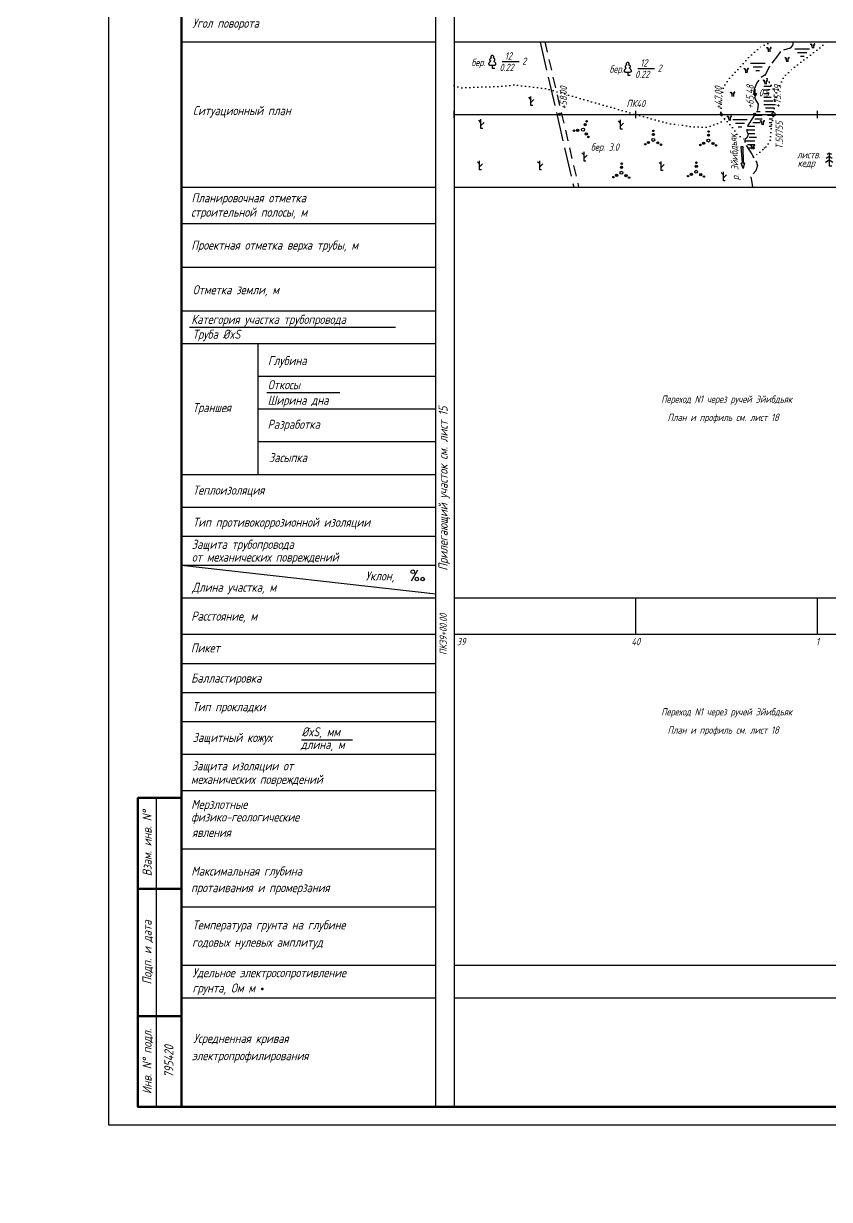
# Model space of a CAD drawing. Extents: x 0 to 1705, y -46 to 631.
# Drawn here: x 0 to 221.8, y 0 to 323.5 of the extents above; entities that cross this region are included whole.
import ezdxf
from ezdxf import colors
from ezdxf.entities.mleader import LeaderData, LeaderLine
from ezdxf.enums import TextEntityAlignment as Align
from ezdxf.math import Vec2, Vec3

# ---------------------------------------------------------------- set-up
doc = ezdxf.new("R2010")
doc.units = 0
for name, pattern in [('ИИDash_30_20', [5, 3, -2]), ('ИИDash_40_10', [5, 4, -1]), ('ИИDash_80_20', [10, 8, -2]), ('ИИDot', [1, 0, -1])]:
    doc.linetypes.add(name, pattern=pattern)
doc.layers.add('ИИ_ОФОРМЛЕНИЕ_025', color=7, linetype='Continuous', lineweight=25)
doc.layers.add('ИИ_ПРОФИЛЬ_025', color=7, linetype='Continuous', lineweight=25)
doc.layers.add('ТХ-Л', color=140, linetype='Continuous')
doc.styles.add('1', font='simplex.shx', dxfattribs={"width": 0.8, "height": 1.5})
doc.styles.add('VNIPISIMPLEXCUR', font='simplex.shx', dxfattribs={"width": 0.8, "oblique": 15})
doc.dimstyles.new('ИИ-1000-м-dm$2', dxfattribs={"dimtxt": 2.5, "dimasz": 2.5, "dimexe": 1.25, "dimexo": 0, "dimgap": 1, "dimtad": 2, "dimtoh": 1, "dimzin": 1, "dimdsep": 46, "dimtxsty": 'VNIPISIMPLEXCUR', "dimcen": 2.5, "dimaunit": 1, "dimazin": 0, "dimtfac": 1, "dimtmove": 1, "dimatfit": 2, "dimfxl": 1, "dimarcsym": 0})

# ---------------------------------------------------------------- blocks, each defined once
blk = doc.blocks.new('ИИ053952')
at = {"linetype": 'Continuous', "lineweight": 25}
h = blk.add_hatch(color=0, dxfattribs=at)
edge = h.paths.add_edge_path()
edge.add_arc((-1.31, 2.13), 0.2, 0, 360)
h = blk.add_hatch(color=0, dxfattribs=at)
edge = h.paths.add_edge_path()
edge.add_arc((-0.79, 1.28), 0.3, 0, 360)
h = blk.add_hatch(color=0, dxfattribs=at)
edge = h.paths.add_edge_path()
edge.add_arc((1.5, 0.04), 0.3, 0, 360)
h = blk.add_hatch(color=0, dxfattribs=at)
edge = h.paths.add_edge_path()
edge.add_arc((2.5, 0.07), 0.2, 0, 360)
h = blk.add_hatch(color=0, dxfattribs=at)
edge = h.paths.add_edge_path()
edge.add_arc((-1.19, -2.2), 0.2, 0, 360)
h = blk.add_hatch(color=0, dxfattribs=at)
edge = h.paths.add_edge_path()
edge.add_arc((-0.71, -1.32), 0.3, 0, 360)
at = {"color": 0, "linetype": 'Continuous', "lineweight": 25}
for centre, radius in [((-1.31, 2.13), 0.2), ((-0.79, 1.28), 0.3), ((0, 0), 0.4), ((1.5, 0.04), 0.3), ((2.5, 0.07), 0.2), ((-1.19, -2.2), 0.2), ((-0.71, -1.32), 0.3)]:
    blk.add_circle(centre, radius, dxfattribs=at)
blk = doc.blocks.new('ИИ05383')
at = {"color": 0, "linetype": 'Continuous', "lineweight": 25}
for points in [[(0, 1.66), (-0.59, 2.25)], [(0.5, 0), (0, 0), (0, 2.5)], [(0, 0.83), (0.83, 1.66)]]:
    blk.add_lwpolyline(points, dxfattribs=at)
blk = doc.blocks.new('ИИ14001')
at = {"color": 0}
blk.add_lwpolyline([(0, 0), (1.79, 3)], dxfattribs=at)
for centre in [(0.35, 2.48), (1.47, 0.48), (3.08, 0.48)]:
    blk.add_circle(centre, 0.5, dxfattribs=at)
blk = doc.blocks.new('ИИ04007')
at = {"color": 0, "linetype": 'Continuous', "lineweight": 25}
blk.add_lwpolyline([(-70, 0), (-70, -303), (0, -303), (0, 0), (-70, 0)], close=True, dxfattribs=at)
for points in [[(-70, -10), (0, -10)], [(-70, -50), (0, -50)], [(-70, -60), (0, -60)], [(-70, -72), (0, -72)], [(-70, -84), (0, -84)], [(-67.81, -88.55), (-11.16, -88.55)], [(-70, -93), (0, -93)], [(-70, -93), (-49, -93)], [(-49, -93), (-49, -102)], [(-49, -93), (-49, -129)], [(-49, -102), (0, -102)], [(-46.58, -106.46), (-26.46, -106.46)], [(-49, -111), (0, -111)], [(-49, -120), (0, -120)], [(-70, -129), (0, -129)], [(-70, -138), (0, -138)], [(-70, -146), (0, -146)], [(-70, -154), (0, -154)], [(-70, -154), (0, -161.88)], [(-70, -163), (0, -163)], [(-70, -173), (0, -173)], [(-70, -181), (0, -181)], [(-70, -189), (0, -189)], [(-70, -197), (0, -197)], [(-36.98, -202.05), (-22.99, -202.05)], [(-70, -206), (0, -206)], [(-70, -216), (0, -216)], [(-70, -232), (0, -232)], [(-70, -248), (0, -248)], [(-70, -264), (0, -264)], [(-70, -273), (0, -273)]]:
    blk.add_lwpolyline(points, dxfattribs=at)
at = {"color": 0, "linetype": 'Continuous', "lineweight": 25, "const_width": 0.365}
blk.add_lwpolyline([(-47.96, -270.54, 1), (-47.59, -270.54, 1)], format="xyb", close=True, dxfattribs=at)
at = {"color": 0, "linetype": 'Continuous', "lineweight": 25}
blk.add_blockref('ИИ14001', (-6.73, -158.27), dxfattribs=at)
at = {"color": 0, "linetype": 'Continuous', "lineweight": 25, "style": 'VNIPISIMPLEXCUR', "oblique": 15, "width": 0.8}
for s, p in [('Угол поворота', (-67.03, -6.16)), ('Ситуационный план', (-66.88, -30.21)), ('Планировочная отметка', (-67.27, -54.2)), ('строительной полосы, м', (-67.37, -58.14)), ('Проектная отметка верха трубы, м', (-67.32, -67.21)), ('Отметка земли, м', (-66.93, -79.48)), ('Категория участка трубопровода', (-67.32, -87.63)), ('Труба %%CxS', (-66.97, -91.71)), ('Глубина', (-46.25, -98.97)), ('Откосы', (-46.27, -105.61)), ('Траншея', (-66.96, -111.89)), ('Ширина дна', (-46.32, -109.87)), ('Разработка', (-46.34, -116.48)), ('Засыпка', (-45.96, -125.63)), ('Теплоизоляция', (-66.89, -134.58)), ('Тип противокоррозионной изоляции', (-66.9, -143.42)), ('Защита трубопровода', (-67.2, -149.5)), ('от механических повреждений', (-67.17, -153.01)), ('Уклон,', (-19.4, -158.19)), ('Длина участка, м', (-67.09, -161.31)), ('Расстояние, м', (-67.34, -169.25)), ('Пикет', (-67.44, -177.99)), ('Балластировка', (-67.38, -186.3)), ('Тип прокладки', (-67.03, -194.17)), ('Защитный кожух', (-66.96, -202.63)), ('%%CxS, мм', (-36.96, -201.07)), ('длина, м', (-37.2, -204.57)), ('Защита изоляции от', (-67.18, -210.43)), ('механических повреждений', (-67.42, -214.14)), ('Мерзлотные', (-67.34, -221.03)), ('физико-геологические', (-67.34, -224.5)), ('явления', (-67.07, -228.74)), ('Максимальная глубина', (-67.33, -239.37)), ('протаивания и промерзания', (-67.4, -243.93)), ('Температура грунта на глубине', (-67.01, -254.18)), ('годовых нулевых амплитуд', (-67.11, -258.96)), ('Удельное электросопротивление', (-67, -267.33)), ('грунта, Ом м', (-67, -271.53)), ('Усредненная кривая', (-66.76, -285.4)), ('электропрофилирования', (-67.16, -290.15))]:
    blk.add_text(s, height=2.5, dxfattribs=at).set_placement(p)
blk = doc.blocks.new('ИИ05468')
at = {"color": 0, "linetype": 'Continuous', "lineweight": 25}
for points in [[(-2, 1), (2, 1)], [(-1.25, 0), (1.25, 0)], [(-0.5, -1), (0.5, -1)]]:
    blk.add_lwpolyline(points, dxfattribs=at)
blk = doc.blocks.new('ИИ05403')
at = {"linetype": 'Continuous', "lineweight": 25}
for points in [[(-0.37, 1.1), (-0.43, 1.16), (-0.48, 1.18), (-0.52, 1.19), (-0.56, 1.17), (-0.58, 1.14), (-0.59, 1.09), (-0.57, 1.06), (-0.53, 1.04), (-0.48, 1.02), (-0.42, 1), (-0.36, 0.95), (-0.32, 0.9), (-0.28, 0.81), (-0.25, 0.71), (-0.23, 0.63), (-0.24, 0.69), (-0.25, 0.79), (-0.28, 0.88), (-0.3, 0.97), (-0.33, 1.04)], [(0.42, 1), (0.48, 1.02), (0.53, 1.04), (0.57, 1.06), (0.59, 1.09), (0.58, 1.14), (0.56, 1.17), (0.52, 1.19), (0.48, 1.18), (0.43, 1.16), (0.37, 1.1), (0.33, 1.04), (0.3, 0.97), (0.28, 0.88), (0.25, 0.79), (0.24, 0.69), (0.23, 0.63), (0.25, 0.71), (0.28, 0.81), (0.32, 0.9), (0.36, 0.95)]]:
    blk.add_hatch(color=0, dxfattribs=at).paths.add_polyline_path(points)
at = {"color": 0, "linetype": 'Continuous', "lineweight": 25}
for points in [[(-0.23, 0.63), (-0.25, 0.71), (-0.28, 0.81), (-0.32, 0.9), (-0.36, 0.95), (-0.42, 1), (-0.48, 1.02), (-0.53, 1.04), (-0.57, 1.06), (-0.59, 1.09), (-0.58, 1.14), (-0.56, 1.17), (-0.52, 1.19), (-0.48, 1.18), (-0.43, 1.16), (-0.37, 1.1), (-0.33, 1.04), (-0.3, 0.97), (-0.28, 0.88), (-0.25, 0.79), (-0.24, 0.69), (-0.23, 0.63), (-0.2, 0)], [(0.23, 0.63), (0.25, 0.71), (0.28, 0.81), (0.32, 0.9), (0.36, 0.95), (0.42, 1), (0.48, 1.02), (0.53, 1.04), (0.57, 1.06), (0.59, 1.09), (0.58, 1.14), (0.56, 1.17), (0.52, 1.19), (0.48, 1.18), (0.43, 1.16), (0.37, 1.1), (0.33, 1.04), (0.3, 0.97), (0.28, 0.88), (0.25, 0.79), (0.24, 0.69), (0.23, 0.63), (0.2, 0)]]:
    blk.add_lwpolyline(points, dxfattribs=at)
blk = doc.blocks.new('ИИ0523811')
at = {"linetype": 'Continuous', "lineweight": 25}
blk.add_hatch(color=0, dxfattribs=at).paths.add_polyline_path([(6, -0.25), (1.5, -0.0625), (1.5, -0.5), (0, 0), (1.5, 0.5), (1.5, 0.0625), (6, 0.25)])
at = {"color": 0, "linetype": 'Continuous', "lineweight": 25}
blk.add_lwpolyline([(6, -0.25), (1.5, -0.0625), (1.5, -0.5), (0, 0), (1.5, 0.5), (1.5, 0.0625), (6, 0.25)], close=True, dxfattribs=at)
blk = doc.blocks.new('ИИ05466')
at = {"linetype": 'Continuous', "lineweight": 25}
blk.add_hatch(color=0, dxfattribs=at).paths.add_polyline_path([(0, 0), (-0.4, 0.8), (0.4, 0.8)])
at = {"color": 0, "linetype": 'Continuous', "lineweight": 25}
for points in [[(0, 0), (-0.4, 0.8), (0.4, 0.8), (0, 0)], [(0, 0), (0, 2)]]:
    blk.add_lwpolyline(points, dxfattribs=at)
at = {"color": 0, "linetype": 'Continuous', "style": 'VNIPISIMPLEXCUR', "oblique": 15, "width": 0.8}
blk.add_attdef('DEPTH', (1, 0), '', height=2, dxfattribs=at)
blk = doc.blocks.new('ИИ053671А')
at = {"color": 0, "linetype": 'Continuous'}
blk.add_lwpolyline([(0, 0.88), (0.13, 0.88), (0.34, 0.88), (0.48, 0.88), (0.61, 0.89), (0.73, 0.91), (0.82, 0.94), (0.91, 1), (0.96, 1.07), (0.98, 1.15), (0.99, 1.23), (0.99, 1.29), (0.96, 1.38), (0.93, 1.45), (0.88, 1.52), (0.8, 1.61), (0.72, 1.69), (0.65, 1.77), (0.57, 1.84), (0.54, 1.89), (0.51, 1.93), (0.5, 1.97), (0.5, 1.99), (0.52, 2.02), (0.55, 2.05), (0.61, 2.12), (0.68, 2.2), (0.73, 2.29), (0.75, 2.37), (0.74, 2.44), (0.71, 2.52), (0.67, 2.58), (0.63, 2.62), (0.6, 2.65), (0.55, 2.68), (0.5, 2.71), (0.41, 2.76), (0.36, 2.79), (0.34, 2.81), (0.32, 2.83), (0.32, 2.85), (0.32, 2.87), (0.34, 2.89), (0.35, 2.93), (0.37, 2.97), (0.4, 3.03), (0.41, 3.1), (0.41, 3.19), (0.4, 3.25), (0.36, 3.32), (0.32, 3.38), (0.28, 3.41), (0.25, 3.44), (0.18, 3.48), (0.13, 3.49), (0.07, 3.5), (0, 3.5), (-0.07, 3.5), (-0.13, 3.49), (-0.18, 3.48), (-0.25, 3.44), (-0.28, 3.41), (-0.32, 3.38), (-0.36, 3.32), (-0.4, 3.25), (-0.41, 3.19), (-0.41, 3.1), (-0.4, 3.03), (-0.37, 2.97), (-0.35, 2.93), (-0.34, 2.89), (-0.32, 2.87), (-0.32, 2.85), (-0.32, 2.83), (-0.34, 2.81), (-0.36, 2.79), (-0.41, 2.76), (-0.5, 2.71), (-0.55, 2.68), (-0.6, 2.65), (-0.63, 2.62), (-0.67, 2.58), (-0.71, 2.52), (-0.74, 2.44), (-0.75, 2.37), (-0.73, 2.29), (-0.68, 2.2), (-0.61, 2.12), (-0.55, 2.05), (-0.52, 2.02), (-0.5, 1.99), (-0.5, 1.97), (-0.51, 1.93), (-0.54, 1.89), (-0.57, 1.84), (-0.65, 1.77), (-0.72, 1.69), (-0.8, 1.61), (-0.88, 1.52), (-0.93, 1.45), (-0.96, 1.38), (-0.99, 1.29), (-0.99, 1.23), (-0.98, 1.15), (-0.96, 1.07), (-0.91, 1), (-0.82, 0.94), (-0.73, 0.91), (-0.61, 0.89), (-0.48, 0.88), (-0.34, 0.88), (-0.13, 0.88)], close=True, dxfattribs=at)
blk.add_lwpolyline([(0, 0.88), (0, 0), (0.7, 0)], dxfattribs=at)
at = {"color": 0, "linetype": 'Continuous', "style": 'VNIPISIMPLEXCUR', "oblique": 15, "width": 0.8}
blk.add_attdef('RACE1', text='', height=2, dxfattribs=at).set_placement((-2, 2.25), align=Align.RIGHT)
blk.add_attdef('HEIGHT', (2, 2.25), '', height=2, dxfattribs=at)
blk.add_attdef('RACE2', text='', height=2, dxfattribs=at).set_placement((-2, 1.25), align=Align.TOP_RIGHT)
blk.add_attdef('THICKNESS', text='', height=2, dxfattribs=at).set_placement((2, 1.25), align=Align.TOP_LEFT)
blk.add_attdef('DISTANCE', text='', height=2, dxfattribs=at).set_placement((8.5, 1.75), align=Align.MIDDLE_LEFT)
blk = doc.blocks.new('ИИ03А2Х4')
at = {"color": 0, "linetype": 'Continuous', "lineweight": 25}
blk.add_lwpolyline([(0, 0), (0, 594), (1682, 594), (1682, 0)], close=True, dxfattribs=at)
at = {"color": 0, "linetype": 'Continuous', "lineweight": 50}
blk.add_lwpolyline([(20, 5), (20, 589), (1677, 589), (1677, 5)], close=True, dxfattribs=at)
at = {"color": 0, "linetype": 'Continuous', "style": 'VNIPISIMPLEXCUR', "oblique": 15, "width": 0.8, "flags": 8}
blk.add_attdef('FORMAT', text='', height=2.5, dxfattribs=at).set_placement((1677, 1.25), align=Align.RIGHT)
blk = doc.blocks.new('ИИ053672А')
at = {"color": 0, "linetype": 'Continuous'}
for points in [[(0.7, 3.1), (0, 3.5), (-0.7, 3.1)], [(0, 3.5), (0, 0), (0.7, 0)], [(1, 0.92), (0, 1.5), (-1, 0.92)], [(0.85, 2.01), (0, 2.5), (-0.85, 2.01)]]:
    blk.add_lwpolyline(points, dxfattribs=at)
at = {"color": 0, "linetype": 'Continuous', "style": 'VNIPISIMPLEXCUR', "oblique": 15, "width": 0.8}
blk.add_attdef('RACE1', text='', height=2, dxfattribs=at).set_placement((-2, 2.25), align=Align.RIGHT)
blk.add_attdef('HEIGHT', (2, 2.25), '', height=2, dxfattribs=at)
blk.add_attdef('RACE2', text='', height=2, dxfattribs=at).set_placement((-2, 1.25), align=Align.TOP_RIGHT)
blk.add_attdef('THICKNESS', text='', height=2, dxfattribs=at).set_placement((2, 1.25), align=Align.TOP_LEFT)
blk.add_attdef('DISTANCE', text='', height=2, dxfattribs=at).set_placement((8.5, 1.75), align=Align.MIDDLE_LEFT)
blk = doc.blocks.new('ИИ15002')
at = {"linetype": 'Continuous', "lineweight": 25}
h = blk.add_hatch(color=0, dxfattribs=at)
edge = h.paths.add_edge_path()
edge.add_arc((0, 0), 0.3, 0, 360)
at = {"color": 0, "linetype": 'Continuous', "lineweight": 25}
blk.add_circle((0, 0), 0.3, dxfattribs=at)
at = {"color": 0, "linetype": 'Continuous', "style": 'VNIPISIMPLEXCUR', "oblique": 15, "width": 0.8}
blk.add_attdef('STATIONING', (1, 1.3), '', height=2, rotation=90, dxfattribs=at)
at = {"color": 7, "linetype": 'Continuous', "style": 'VNIPISIMPLEXCUR', "oblique": 15, "width": 0.8}
blk.add_attdef('HEIGHT', text='', height=2, dxfattribs=at).set_placement((0, -1.3), align=Align.TOP_CENTER)
blk = doc.blocks.new('*D29')
at = {"layer": 'Defpoints', "color": 0, "transparency": 16777216}
for p in [(255.87, 318.45), (258.14, 303.63), (118.5, 298.45), (238.5, 298.45), (253.98, 278.45)]:
    blk.add_point(p, dxfattribs=at)
at = {"layer": 'ИИ_ПРОФИЛЬ_025', "color": 0, "lineweight": -2, "transparency": 16777216}
for p, q in [((259.34, 302.66), (267.44, 310.4)), ((267.44, 310.4), (275, 310.4)), ((254.93, 298.45), (262.27, 298.45))]:
    blk.add_line(p, q, dxfattribs=at)
blk.add_arc((254.93, 298.45), 6.1, 18.8829, 68.4018, dxfattribs=at)
at = {"layer": 'ИИ_ПРОФИЛЬ_025', "color": 0, "transparency": 16777216}
for points in [[(257.1, 303.79), (257.24, 304.45), (255.21, 304.54)], [(261.02, 300.48), (260.36, 300.37), (261.02, 298.45)]]:
    blk.add_solid(points, dxfattribs=at)
at = {"layer": 'ИИ_ПРОФИЛЬ_025', "color": 0, "transparency": 16777216, "insert": (271.47, 312.09), "char_height": 2, "attachment_point": 5, "style": 'VNIPISIMPLEXCUR'}
blk.add_mtext("87°17'", dxfattribs=at)
blk = doc.blocks.new('ИИ02001')
at = {"color": 0, "linetype": 'Continuous', "lineweight": 50, "flags": 128}
for points in [[(0, 85), (-12, 85), (-12, 0), (0, 0)], [(-12, 60), (0, 60)], [(-12, 25), (0, 25)]]:
    blk.add_lwpolyline(points, dxfattribs=at)
at = {"color": 0, "linetype": 'Continuous', "lineweight": 25, "flags": 128}
blk.add_lwpolyline([(-7, 85), (-7, 0)], dxfattribs=at)
at = {"color": 0, "lineweight": 25, "style": 'VNIPISIMPLEXCUR', "oblique": 15, "width": 0.8}
for s, p in [('Взам. инв. N%%D', (-8.25, 72.5)), ('Подп. и дата', (-8.25, 42.5)), ('Инв. N%%d подл.', (-8.25, 12.5))]:
    blk.add_text(s, height=2.5, rotation=90, dxfattribs=at).set_placement(p, align=Align.CENTER)
at = {"color": 0, "lineweight": 25, "style": 'VNIPISIMPLEXCUR', "oblique": 15, "width": 0.8, "flags": 8}
for tag, p in [('А22', (-2.25, 72.5)), ('А20', (-2.25, 12.5))]:
    blk.add_attdef(tag, text='', height=2.5, rotation=90, dxfattribs=at).set_placement(p, align=Align.CENTER)

msp = doc.modelspace()

# ---------------------------------------------------------------- hatches: boundary and pattern name
at = {"layer": 'ИИ_ПРОФИЛЬ_025'}
h = msp.add_hatch(dxfattribs=at)
h.set_pattern_fill('ИИ_БОЛОТО', color=256, style=0, pattern_type=2)
h.set_pattern_definition([(0, (-865.778, -32.79), (0, 17), [5, -1.5, 2, -2.5, 2, -4]), (0, (-865.278, -31.79), (0, 17), [4, -1.5, 2.5, -2, 2.5, -4.5]), (0, (-864.778, -30.79), (0, 17), [4, -1.5, 2, -3, 2, -4.5]), (0, (-864.778, -29.79), (0, 17), [4, -1.5, 2, -2.5, 2, -5]), (0, (-865.278, -28.79), (0, 17), [4, -1.5, 1.5, -3.5, 2, -4.5]), (0, (-865.778, -27.79), (0, 17), [4, -1.5, 1.5, -4, 2, -4]), (0, (-865.778, -26.79), (0, 17), [4, -2, 1.5, -5, 2, -2.5]), (0, (-865.778, -25.79), (0, 17), [4, -2.5, 1.5, -5, 2, -2]), (0, (-866.278, -24.79), (0, 17), [4.5, -2.5, 2, -2.5, 4, -1.5]), (0, (-866.778, -23.79), (0, 17), [3.5, -2.5, 2, -2.5, 5, -1.5]), (0, (-866.778, -22.79), (0, 17), [3.5, -2, 2.5, -2.5, 4.5, -2]), (0, (-867.278, -21.79), (0, 17), [3.5, -2, 3, -2.5, 4.5, -1.5]), (0, (-867.278, -20.79), (0, 17), [2.5, -3, 3, -3, 3.5, -2]), (0, (-867.278, -19.79), (0, 17), [2, -3, 3.5, -3, 2.5, -3]), (0, (-867.278, -18.79), (0, 17), [1.5, -3.5, 4, -3, 2, -3]), (0, (-867.278, -17.79), (0, 17), [1.5, -3, 4, -3, 2, -3.5]), (0, (-867.278, -16.79), (0, 17), [2, -3, 5, -2.5, 2, -2.5])])
h.paths.add_polyline_path([(207.151, 304.146), (204.134, 309.322), (202.683, 308.443), (201.843, 307.133), (201.04, 305.375), (200.932, 303.922), (201.447, 302.497), (202.153, 301.286), (201.986, 299.594), (201.405, 298.703, -0.2517669), (201.539, 298.453), (205.894, 298.453, -0.4537083), (206.461, 298.948)])
h.paths.add_polyline_path([(203.959, 307.358), (203.94, 307.44), (203.908, 307.541), (203.868, 307.628), (203.827, 307.686), (203.77, 307.734), (203.715, 307.753), (203.658, 307.768), (203.605, 307.803), (203.608, 307.897), (203.688, 307.926), (203.789, 307.88), (203.863, 307.773), (203.889, 307.702), (203.914, 307.611), (203.937, 307.518), (203.956, 307.42)], flags=16)
h.paths.add_polyline_path([(204.424, 307.358), (204.427, 307.42), (204.446, 307.518), (204.468, 307.611), (204.493, 307.702), (204.531, 307.805), (204.643, 307.913), (204.737, 307.921), (204.793, 307.846), (204.752, 307.775), (204.667, 307.753), (204.612, 307.734), (204.555, 307.686), (204.514, 307.628), (204.474, 307.541), (204.442, 307.44)], flags=16)
h.paths.add_polyline_path([(205.866, 295.591), (206.304, 297.961, -0.3618892), (205.894, 298.453), (201.539, 298.453, -0.5935729), (201.077, 298.2), (199.568, 295.888), (199.109, 295.028), (199.063, 293.788), (199.414, 293.009), (199.181, 292.086), (198.508, 291.516), (198.456, 290.447), (199.274, 289.346), (200.407, 287.488), (200.797, 286.868), (201.806, 287.383), (204.049, 289.283), (205.387, 290.911), (205.642, 293.053)])
h.paths.add_polyline_path([(203.122, 296.183), (203.104, 296.265), (203.072, 296.366), (203.032, 296.453), (202.99, 296.511), (202.933, 296.559), (202.878, 296.578), (202.822, 296.593), (202.768, 296.627), (202.771, 296.721), (202.852, 296.751), (202.952, 296.705), (203.026, 296.598), (203.053, 296.526), (203.077, 296.436), (203.1, 296.343), (203.119, 296.244)], flags=16)
h.paths.add_polyline_path([(203.587, 296.183), (203.59, 296.244), (203.609, 296.343), (203.632, 296.436), (203.656, 296.526), (203.694, 296.63), (203.806, 296.738), (203.901, 296.746), (203.956, 296.671), (203.915, 296.6), (203.83, 296.578), (203.776, 296.559), (203.719, 296.511), (203.677, 296.453), (203.637, 296.366), (203.605, 296.265)], flags=16)
h.paths.add_polyline_path([(201.269, 289.964), (201.228, 289.893), (201.143, 289.87), (201.088, 289.851), (201.032, 289.804), (200.99, 289.745), (200.95, 289.658), (200.918, 289.558), (200.9, 289.475), (200.903, 289.537), (200.922, 289.635), (200.945, 289.728), (200.969, 289.819), (201.007, 289.922), (201.119, 290.03), (201.213, 290.039)], flags=16)
h.paths.add_polyline_path([(200.265, 289.997), (200.339, 289.891), (200.365, 289.819), (200.39, 289.728), (200.413, 289.635), (200.432, 289.537), (200.435, 289.475), (200.417, 289.558), (200.384, 289.658), (200.345, 289.745), (200.303, 289.804), (200.246, 289.851), (200.191, 289.87), (200.134, 289.885), (200.081, 289.92), (200.084, 290.014), (200.164, 290.043)], flags=16)

# ---------------------------------------------------------------- linework, layer by layer
at = {"layer": 'ИИ_ПРОФИЛЬ_025', "flags": 128}
for points in [[(118.499, 328.453), (118.499, 25.453)], [(118.499, 318.453), (1168.499, 318.453)], [(131.734, 312.99), (136.395, 312.99)], [(169.028, 311.068), (173.689, 311.068)], [(118.499, 297.453), (118.499, 299.453)], [(118.499, 298.453), (238.499, 298.453)], [(168.499, 297.453), (168.499, 299.453)], [(218.499, 297.453), (218.499, 299.453)], [(118.499, 278.453), (1168.499, 278.453)], [(118.499, 165.453), (1168.499, 165.453)], [(168.499, 155.453), (168.499, 165.453)], [(218.499, 155.453), (218.499, 165.453)], [(118.499, 155.453), (1168.499, 155.453)], [(118.499, 64.453), (1168.499, 64.453)], [(118.499, 55.453), (1168.499, 55.453)], [(118.499, 25.453), (1168.499, 25.453)]]:
    msp.add_lwpolyline(points, dxfattribs=at)
at = {"layer": 'ИИ_ПРОФИЛЬ_025', "linetype": 'ИИDash_80_20', "flags": 128}
msp.add_lwpolyline([(142.116, 318.453), (142.141, 318.32), (151.426, 278.453)], dxfattribs=at)
at = {"layer": 'ИИ_ПРОФИЛЬ_025', "linetype": 'ИИDash_30_20', "flags": 128}
msp.add_lwpolyline([(143.444, 318.453), (152.76, 278.453)], dxfattribs=at)
at = {"layer": 'ИИ_ПРОФИЛЬ_025', "linetype": 'ИИDot', "flags": 128}
for points in [[(205.784, 318.453), (202.755, 316.986), (199.383, 313.928), (193.963, 308.019), (192.656, 306.05), (192.152, 303.459), (191.867, 298.453), (194.939, 295.097), (196.509, 292.799), (198.508, 291.516)], [(200.797, 286.868), (201.806, 287.383), (204.049, 289.283), (205.387, 290.911), (205.642, 293.053), (205.866, 295.591), (206.395, 298.453), (207.151, 304.146), (209.155, 308.724), (211.326, 310.81), (219.06, 316.716), (221.043, 318.453)], [(204.134, 309.322), (207.151, 304.146)], [(118.499, 306.364), (120.547, 305.799), (130.936, 306.169), (135.133, 306.574), (143.796, 305.548), (145.207, 305.153), (168.499, 298.453)], [(168.499, 298.453), (177.33, 295.994), (180.302, 295.595), (184.247, 295.034), (188.23, 294.923), (191.611, 296.209), (193.117, 297.088)]]:
    msp.add_lwpolyline(points, dxfattribs=at)
at = {"layer": 'ИИ_ПРОФИЛЬ_025', "linetype": 'ИИDash_40_10', "flags": 128}
msp.add_lwpolyline([(211.833, 318.453), (211.646, 317.387), (210.978, 316.632), (210.051, 316.44), (208.439, 315.964), (207.468, 314.543), (205.321, 311.753), (204.677, 310.335), (204.134, 309.322), (202.683, 308.443), (201.843, 307.133), (201.04, 305.375), (200.932, 303.922), (201.447, 302.497), (202.153, 301.286), (201.986, 299.594), (201.241, 298.453), (199.568, 295.888), (199.109, 295.028), (199.063, 293.788), (199.414, 293.009), (199.181, 292.086), (198.508, 291.516), (198.456, 290.447), (199.274, 289.346), (200.407, 287.488), (201.209, 286.213), (201.616, 285.567), (201.984, 284.403), (201.571, 282.938), (200.805, 282.094), (200.194, 281.216), (200.454, 279.77), (200.65, 278.453)], dxfattribs=at)
at = {"layer": 'ИИ_ПРОФИЛЬ_025'}
msp.add_circle((206.394, 298.453), 0.5, dxfattribs=at)

# ---------------------------------------------------------------- block references
at = {"layer": 'ИИ_ОФОРМЛЕНИЕ_025'}
msp.add_blockref('ИИ03А2Х4', (23.499, 20.453), dxfattribs=at)
ref = msp.add_blockref('ИИ02001', (43.499, 25.453), dxfattribs=at)
ref.add_attrib('А20', '795420', dxfattribs={"layer": '0', "lineweight": 25, "height": 2.5, "rotation": 90, "style": 'VNIPISIMPLEXCUR', "oblique": 15, "width": 0.8, "flags": 8}).set_placement((41.249, 37.953), align=Align.CENTER)
at = {"layer": 'ИИ_ПРОФИЛЬ_025'}
msp.add_blockref('ИИ04007', (113.499, 328.453), dxfattribs=at)
for name, p, rotation in [('ИИ05403', (217.214, 316.659), 359.9998644233978), ('ИИ05403', (205.167, 315.652), 359.9998644233978), ('ИИ05403', (210.156, 312.946), 359.9998644233978), ('ИИ05468', (214.295, 315.487), 359.9998644233978), ('ИИ05403', (198.904, 309.922), 359.9998644233978), ('ИИ05468', (202.062, 311.554), 359.9998644233978), ('ИИ05403', (204.191, 306.732), 359.9998644233978), ('ИИ05403', (195.144, 303.41), 359.9998644233978), ('ИИ05383', (139.634, 300.906), 7.024483642144162e-05), ('ИИ05403', (194.27, 296.813), 359.9998644233978), ('ИИ05383', (125.898, 294.613), 7.024483642144162e-05), ('ИИ053952', (153.976, 294.261), 305.0407249651795), ('ИИ05383', (164.312, 294.42), 7.024483642144162e-05), ('ИИ05468', (197.193, 296.03), 359.9998644233978), ('ИИ05403', (203.354, 295.557), 359.9998644233978), ('ИИ053952', (173.296, 291.429), 326.8066199121495), ('ИИ053952', (188.475, 291.241), 326.8066199121495), ('ИИ05383', (154.257, 285.621), 7.024483642144162e-05), ('ИИ0523811', (198.044, 283.607), 93.24718905808813), ('ИИ05403', (200.667, 288.849), 359.9998644233978), ('ИИ05383', (125.525, 283.189), 7.024483642144162e-05), ('ИИ05383', (142.065, 283.189), 7.024483642144162e-05), ('ИИ053952', (164.544, 282.403), 326.8066199121495), ('ИИ05383', (175.508, 282.986), 7.024483642144162e-05), ('ИИ053952', (185.103, 282.678), 326.8066199121495), ('ИИ05383', (192.622, 280.189), 7.024483642144162e-05)]:
    msp.add_blockref(name, p, dxfattribs=dict(at, rotation=rotation))
ref = msp.add_blockref('ИИ053671А', (128.999, 311.131), dxfattribs=dict(at, zscale=0.5, rotation=0.000142201175524188))
ref.add_attrib('RACE1', 'бер.', dxfattribs={"layer": '0', "color": 0, "linetype": 'Continuous', "height": 2, "rotation": 0.00014, "style": 'VNIPISIMPLEXCUR', "oblique": 15, "width": 0.8}).set_placement((127.083, 311.75), align=Align.RIGHT)
ref.add_attrib('HEIGHT', '12', (132.44, 313.535), dxfattribs={"layer": '0', "color": 0, "linetype": 'Continuous', "height": 2, "rotation": 0.00014, "style": 'VNIPISIMPLEXCUR', "oblique": 15, "width": 0.8})
ref.add_attrib('THICKNESS', '0.22', dxfattribs={"layer": '0', "color": 0, "linetype": 'Continuous', "height": 2, "rotation": 0.00014, "style": 'VNIPISIMPLEXCUR', "oblique": 15, "width": 0.8}).set_placement((130.999, 312.381), align=Align.TOP_LEFT)
ref.add_attrib('DISTANCE', '2', dxfattribs={"layer": '0', "color": 0, "linetype": 'Continuous', "height": 2, "rotation": 0.00014, "style": 'VNIPISIMPLEXCUR', "oblique": 15, "width": 0.8}).set_placement((137.214, 313.092), align=Align.MIDDLE_LEFT)
ref = msp.add_blockref('ИИ053671А', (166.293, 309.209), dxfattribs=dict(at, zscale=0.5, rotation=0.000142201175524188))
ref.add_attrib('RACE1', 'бер.', dxfattribs={"layer": '0', "color": 0, "linetype": 'Continuous', "height": 2, "rotation": 0.00014, "style": 'VNIPISIMPLEXCUR', "oblique": 15, "width": 0.8}).set_placement((165.101, 309.907), align=Align.RIGHT)
ref.add_attrib('HEIGHT', '12', (169.734, 311.612), dxfattribs={"layer": '0', "color": 0, "linetype": 'Continuous', "height": 2, "rotation": 0.00014, "style": 'VNIPISIMPLEXCUR', "oblique": 15, "width": 0.8})
ref.add_attrib('THICKNESS', '0.22', dxfattribs={"layer": '0', "color": 0, "linetype": 'Continuous', "height": 2, "rotation": 0.00014, "style": 'VNIPISIMPLEXCUR', "oblique": 15, "width": 0.8}).set_placement((168.293, 310.459), align=Align.TOP_LEFT)
ref.add_attrib('DISTANCE', '2', dxfattribs={"layer": '0', "color": 0, "linetype": 'Continuous', "height": 2, "rotation": 0.00014, "style": 'VNIPISIMPLEXCUR', "oblique": 15, "width": 0.8}).set_placement((174.508, 311.17), align=Align.MIDDLE_LEFT)
ref = msp.add_blockref('ИИ15002', (147.499, 298.453), dxfattribs=at)
ref.add_attrib('STATIONING', '+58.00', (149.58, 299.78), dxfattribs={"layer": '0', "color": 0, "linetype": 'Continuous', "height": 2, "rotation": 90, "style": 'VNIPISIMPLEXCUR', "oblique": 15, "width": 0.8})
ref = msp.add_blockref('ИИ15002', (191.999, 298.453), dxfattribs=at)
ref.add_attrib('STATIONING', '+47.00', (192.208, 299.809), dxfattribs={"layer": '0', "color": 0, "linetype": 'Continuous', "height": 2, "rotation": 90, "style": 'VNIPISIMPLEXCUR', "oblique": 15, "width": 0.8})
ref = msp.add_blockref('ИИ15002', (201.239, 298.453), dxfattribs=at)
ref.add_attrib('STATIONING', '+65.48', (200.931, 300.01), dxfattribs={"layer": '0', "color": 0, "linetype": 'Continuous', "height": 2, "rotation": 90, "style": 'VNIPISIMPLEXCUR', "oblique": 15, "width": 0.8})
msp.add_blockref('ИИ05466', (201.351, 303.401), dxfattribs=at).add_auto_attribs({'DEPTH': '0.5'})
ref = msp.add_blockref('ИИ053672А', (221.734, 284.332), dxfattribs=dict(at, rotation=359.9998644233978))
ref.add_attrib('RACE1', 'листв.', dxfattribs={"layer": '0', "color": 0, "linetype": 'Continuous', "height": 2, "rotation": 359.99986, "style": 'VNIPISIMPLEXCUR', "oblique": 15, "width": 0.8}).set_placement((219.293, 286.377), align=Align.RIGHT)
ref.add_attrib('RACE2', 'кедр', dxfattribs={"layer": '0', "color": 0, "linetype": 'Continuous', "height": 2, "rotation": 359.99986, "style": 'VNIPISIMPLEXCUR', "oblique": 15, "width": 0.8}).set_placement((217.79, 286.088), align=Align.TOP_RIGHT)
ref.add_attrib('HEIGHT', '9', (225.268, 286.574), dxfattribs={"layer": '0', "color": 0, "linetype": 'Continuous', "height": 2, "rotation": 359.99986, "style": 'VNIPISIMPLEXCUR', "oblique": 15, "width": 0.8})
ref.add_attrib('THICKNESS', '0.19', dxfattribs={"layer": '0', "color": 0, "linetype": 'Continuous', "height": 2, "rotation": 359.99986, "style": 'VNIPISIMPLEXCUR', "oblique": 15, "width": 0.8}).set_placement((223.734, 285.582), align=Align.TOP_LEFT)
ref.add_attrib('DISTANCE', '2', dxfattribs={"layer": '0', "color": 0, "linetype": 'Continuous', "height": 2, "rotation": 359.99986, "style": 'VNIPISIMPLEXCUR', "oblique": 15, "width": 0.8}).set_placement((230.234, 286.082), align=Align.MIDDLE_LEFT)

# ---------------------------------------------------------------- texts
at = {"layer": 'ИИ_ПРОФИЛЬ_025', "style": 'VNIPISIMPLEXCUR', "oblique": 15, "width": 0.8}
msp.add_text('+75.79', height=2, rotation=90, dxfattribs=at).set_placement((207.484, 300.123), align=Align.MIDDLE_LEFT)
for s, p in [('ПК40', (168.499, 300.453)), ('Переход N1 через ручей Эйибдьяк', (193.499, 219.127)), ('39', (120.454, 152.453)), ('40', (168.499, 152.453)), ('1', (218.499, 152.453)), ('Переход N1 через ручей Эйибдьяк', (193.499, 133.127))]:
    msp.add_text(s, height=2, dxfattribs=at).set_placement(p, align=Align.CENTER)
msp.add_text('Т.50755', height=2, rotation=90, dxfattribs=at).set_placement((207.983, 296.54), align=Align.MIDDLE_RIGHT)
for s, rotation, p in [('р. Эйибдьяк', 93.24706, (196.935, 280.399)), ('бер. 3.0', 0.00007, (156.141, 288.464))]:
    msp.add_text(s, height=2, rotation=rotation, dxfattribs=at).set_placement(p)
for p in [(192.542, 216.127), (192.542, 130.127)]:
    msp.add_text('План и профиль см. лист 18', height=2, dxfattribs=at).set_placement(p, align=Align.TOP_CENTER)
msp.add_text('ПК39+00.00', height=2, rotation=90.0052, dxfattribs=at).set_placement((116.499, 155.453), align=Align.CENTER)
at = {"layer": 'ТХ-Л', "style": '1', "oblique": 15, "width": 0.8}
msp.add_text('Прилегающий участок см. лист 15', height=2.5, rotation=89.99998, dxfattribs=at).set_placement((116.712, 195.529), align=Align.CENTER)

# ---------------------------------------------------------------- dimensions: what is measured, and where the dimension line sits
at = {"layer": 'ИИ_ПРОФИЛЬ_025'}
dim = msp.add_angular_dim_2l(base=(258.139, 303.633), line1=((118.499, 298.453), (238.499, 298.453)), line2=((253.977, 278.453), (255.874, 318.453)), dimstyle='ИИ-1000-м-dm$2', override={"dimtxt": 2, "dimasz": 2, "dimgap": 0.5}, dxfattribs=at)
dim.commit()
dim.dimension.update_dxf_attribs({"geometry": '*D29', "text_midpoint": (271.473, 312.087), "dimtype": 162})

# ---------------------------------------------------------------- leaders
at = {"layer": 'ТХ-Л', "ltscale": 100}
ml = msp.add_multileader_mtext('Standard', dxfattribs=at)
ml.set_content('1\\P', color=256, style='VNIPISIMPLEXCUR')
ml.set_leader_properties()
ml.build(insert=Vec2(0, 0))
ml.multileader.update_dxf_attribs({"leader_type": 0, "has_dogleg": 0, "text_left_attachment_type": 0, "text_right_attachment_type": 0, "dogleg_length": 0.36})
ctx = ml.context
ctx.base_point, ctx.char_height, ctx.plane_origin = Vec3(1569.459, 589.914), 3.5, Vec3(4.435, 1.477)
ctx.left_attachment, ctx.right_attachment = 0, 0
notes = []
notes.append((ctx, [(0, (0, 0, 0), (0, 0), (1, 0), 1, [])]))
ctx.mtext.insert, ctx.mtext.flow_direction = Vec3(1571.459, 589.914), 5
for ctx, leaders in notes:
    for number, flags, end, landing, length, lines in leaders:
        leader = LeaderData()
        leader.index, (leader.has_last_leader_line, leader.has_dogleg_vector, leader.attachment_direction) = number, flags
        leader.last_leader_point, leader.dogleg_vector, leader.dogleg_length = Vec3(end), Vec3(landing), length
        for number, points, colour, breaks in lines:
            line = LeaderLine()
            line.index, line.vertices, line.color, line.breaks = number, Vec3.list(points), colors.encode_raw_color(colour), breaks
            leader.lines.append(line)
        ctx.leaders.append(leader)

doc.saveas('drawing.dxf')
